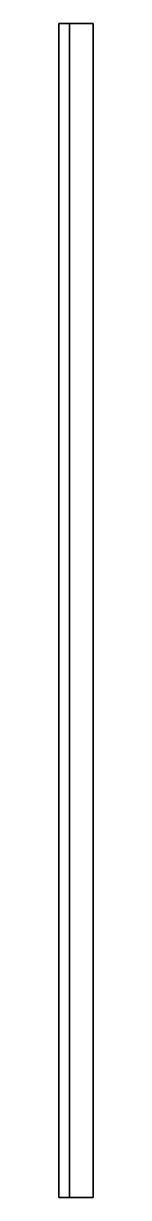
# Model space of a CAD drawing. Header units: millimetres. Extents: x 0 to 33, y -1100 to 0.
import ezdxf

# ---------------------------------------------------------------- set-up
doc = ezdxf.new("R2010")
doc.units = ezdxf.units.MM
doc.layers.get('Defpoints').update_dxf_attribs({"color": 4})

msp = doc.modelspace()

# ---------------------------------------------------------------- linework, layer by layer
at = {"layer": 'Defpoints'}
for points in [[(0, -1100), (0, -1100, 18), (0, 0, 18), (0, 0)], [(32.5, 0, 5), (32.5, 0), (0, 0), (0, 0, 5)], [(0, 0, 5), (32.5, 0, 5), (32.5, -1100, 5), (0, -1100, 5)], [(0, -1100, 5), (0, 0, 5), (10, 0, 18), (10, -1100, 18)], [(10, 0, 18), (0, 0, 5), (0, 0, 18), (10, 0, 18)], [(0, 0, 18), (0, -1100, 18), (10, -1100, 18), (10, 0, 18)], [(32.5, -1100, 5), (32.5, -1100), (32.5, 0), (32.5, 0, 5)], [(0, -1100, 5), (0, -1100), (32.5, -1100), (32.5, -1100, 5)], [(0, -1100, 5), (0, -1100, 18), (10, -1100, 18), (0, -1100, 5)]]:
    msp.add_3dface(points, dxfattribs=at)

doc.saveas('drawing.dxf')
